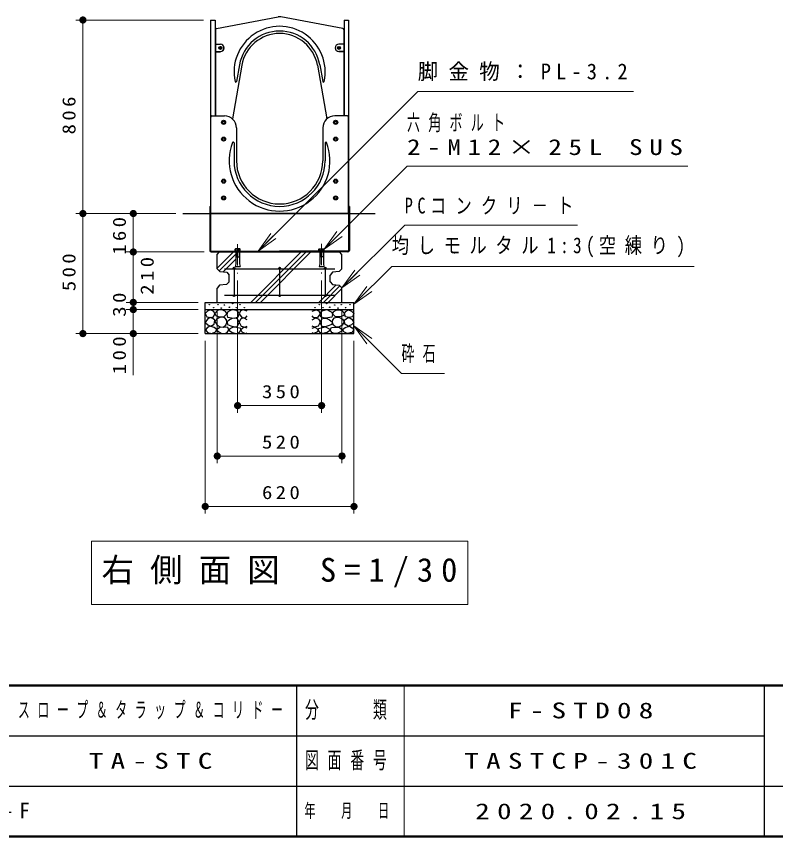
# Model space of a CAD drawing. Units: millimetres on the paper, scale 1:30. Extents: x -385 to 0, y -5 to 267.
# Drawn here: x -173.9 to -68.4, y 0 to 113.9 of the extents above; entities that cross this region are included whole.
import ezdxf

# ---------------------------------------------------------------- set-up
doc = ezdxf.new("R2010")
doc.units = ezdxf.units.MM
doc.linetypes.add('USER2', pattern=[6, 3, -1, 1, -1])
doc.layers.add('1_30', color=7, linetype='Continuous', lineweight=25)
doc.layers.add('LY_3', color=7, linetype='Continuous', lineweight=13)
doc.layers.add('LY_4', color=7, linetype='Continuous')
doc.styles.add('ＭＳ ゴシック', font='')
doc.styles.get('ＭＳ ゴシック').set_extended_font_data('MS Gothic')

# ---------------------------------------------------------------- blocks, each defined once
blk = doc.blocks.new('filled_dot')
at = {"color": 0, "linetype": 'Continuous', "lineweight": -2, "const_width": 1.25}
blk.add_lwpolyline([(-0.625, 0, 1), (0.625, 0, 1)], format="xyb", close=True, dxfattribs=at)

msp = doc.modelspace()

# ---------------------------------------------------------------- linework, layer by layer
at = {"layer": '1_30', "lineweight": 13}
for p, q in [((-147.912, 113.373), (-165.661, 113.373)), ((-164.661, 86.503), (-164.661, 113.373)), ((-151.841, 86.503), (-165.661, 86.503)), ((-164.661, 69.836), (-164.661, 86.503)), ((-151.755, 86.503), (-158.661, 86.503)), ((-157.661, 81.169), (-157.661, 86.503)), ((-140.328, 81.276), (-138.56, 83.751)), ((-140.328, 81.276), (-138.207, 83.397)), ((-131.129, 81.555), (-129.361, 84.03)), ((-131.129, 81.555), (-129.008, 83.676)), ((-128.654, 83.323), (-131.129, 81.555)), ((-137.853, 83.044), (-140.328, 81.276)), ((-147.818, 81.169), (-158.661, 81.169)), ((-157.661, 74.169), (-157.661, 81.169)), ((-145.995, 78.924), (-143.75, 81.17)), ((-141.321, 74.17), (-134.321, 81.17)), ((-140.662, 74.17), (-133.662, 81.17)), ((-140.002, 74.17), (-133.002, 81.17)), ((-145.709, 78.55), (-143.411, 80.848)), ((-145.178, 78.421), (-143.411, 80.188)), ((-128.661, 76.169), (-126.894, 78.644)), ((-128.661, 76.169), (-126.54, 78.291)), ((-126.187, 77.937), (-128.661, 76.169)), ((-143.161, 77.195), (-143.161, 58.836)), ((-131.893, 74.17), (-129.478, 76.585)), ((-131.495, 77.195), (-131.495, 58.836)), ((-131.233, 74.17), (-128.947, 76.456)), ((-126.995, 73.906), (-125.227, 76.381)), ((-130.573, 74.17), (-128.661, 76.081)), ((-126.995, 73.906), (-124.873, 76.028)), ((-124.52, 75.674), (-126.995, 73.906)), ((-148.661, 74.169), (-158.661, 74.169)), ((-157.661, 73.169), (-157.661, 74.169)), ((-148.661, 73.169), (-158.661, 73.169)), ((-157.661, 64.06), (-157.661, 73.169)), ((-145.995, 73.169), (-145.995, 51.836)), ((-128.661, 73.169), (-128.661, 51.836)), ((-125.227, 68.429), (-126.995, 70.904)), ((-126.995, 70.904), (-124.52, 69.136)), ((-126.995, 70.904), (-124.873, 68.783)), ((-148.661, 69.836), (-165.661, 69.836)), ((-147.661, 68.836), (-147.661, 44.836)), ((-126.995, 68.836), (-126.995, 44.836)), ((-131.495, 59.836), (-143.161, 59.836)), ((-128.661, 52.836), (-145.995, 52.836)), ((-126.995, 45.836), (-147.661, 45.836)), ((-163.478, 41.035), (-163.478, 32.235)), ((-111.178, 41.035), (-163.478, 41.035)), ((-111.178, 32.235), (-111.178, 41.035)), ((-163.478, 32.235), (-111.178, 32.235))]:
    msp.add_line(p, q, dxfattribs=at)
at = {"layer": '1_30', "color": 1}
for p, q in [((-146.912, 113.373), (-146.278, 113.373)), ((-146.912, 113.373), (-146.912, 81.369)), ((-146.278, 113.373), (-146.278, 100.056)), ((-128.378, 113.373), (-127.745, 113.373)), ((-128.378, 113.373), (-128.378, 100.056)), ((-127.745, 113.373), (-127.745, 81.369)), ((-146.912, 99.889), (-146.912, 86.669)), ((-146.745, 100.056), (-144.995, 100.056)), ((-127.912, 100.056), (-129.662, 100.056)), ((-127.745, 86.669), (-127.745, 99.889)), ((-143.328, 98.389), (-143.328, 93.836)), ((-131.328, 98.389), (-131.328, 93.836)), ((-143.662, 96.313), (-143.662, 93.836)), ((-130.995, 96.313), (-130.995, 93.836)), ((-146.912, 86.503), (-146.278, 86.503)), ((-127.912, 86.503), (-146.745, 86.503)), ((-128.378, 86.503), (-127.745, 86.503))]:
    msp.add_line(p, q, dxfattribs=at)
at = {"layer": '1_30', "color": 2}
for p, q in [((-146.093, 112.195), (-137.514, 113.819)), ((-128.564, 112.195), (-137.142, 113.819)), ((-146.228, 112.031), (-146.228, 100.056)), ((-128.428, 112.031), (-128.428, 100.056)), ((-146.278, 110.003), (-145.562, 110.003)), ((-146.195, 110.036), (-145.562, 110.036)), ((-128.378, 110.003), (-129.095, 110.003)), ((-146.278, 109.003), (-145.562, 109.003)), ((-146.195, 108.969), (-145.562, 108.969)), ((-128.378, 109.003), (-129.095, 109.003)), ((-142.581, 107.096), (-143.895, 99.641)), ((-142.909, 107.153), (-143.317, 104.84)), ((-132.076, 107.096), (-130.761, 99.641)), ((-131.748, 107.153), (-131.34, 104.84)), ((-147.018, 87.503), (-146.912, 87.503)), ((-147.018, 87.503), (-147.018, 81.369)), ((-127.638, 87.503), (-127.745, 87.503)), ((-127.638, 87.503), (-127.638, 81.369)), ((-146.818, 81.276), (-137.328, 81.276)), ((-146.818, 81.169), (-137.328, 81.169)), ((-127.838, 81.276), (-137.328, 81.276)), ((-127.838, 81.169), (-137.328, 81.169))]:
    msp.add_line(p, q, dxfattribs=at)
at = {"layer": '1_30', "color": 4, "lineweight": 13}
for p, q in [((-145.562, 109.58), (-145.628, 109.541)), ((-145.628, 109.541), (-145.628, 109.464)), ((-145.628, 109.464), (-145.562, 109.426)), ((-145.495, 109.541), (-145.562, 109.58)), ((-145.562, 109.426), (-145.495, 109.464)), ((-145.495, 109.464), (-145.495, 109.541)), ((-129.162, 109.541), (-129.095, 109.58)), ((-129.162, 109.464), (-129.162, 109.541)), ((-129.095, 109.426), (-129.162, 109.464)), ((-129.095, 109.58), (-129.028, 109.541)), ((-129.028, 109.464), (-129.095, 109.426)), ((-129.028, 109.541), (-129.028, 109.464))]:
    msp.add_line(p, q, dxfattribs=at)
at = {"layer": '1_30', "color": 2, "lineweight": 13}
for p, q in [((-128.462, 110.036), (-129.095, 110.036)), ((-128.462, 108.969), (-129.095, 108.969))]:
    msp.add_line(p, q, dxfattribs=at)
at = {"layer": '1_30'}
for p, q in [((-147.018, 87.503), (-146.912, 87.503)), ((-127.638, 87.503), (-127.745, 87.503)), ((-150.755, 86.503), (-147.018, 86.503)), ((-146.912, 86.503), (-127.745, 86.503)), ((-127.638, 86.503), (-124.069, 86.503)), ((-145.995, 80.836), (-145.662, 81.17)), ((-128.995, 81.169), (-145.662, 81.169)), ((-145.662, 81.169), (-128.995, 81.169)), ((-144.162, 81.169), (-141.73, 81.169)), ((-143.562, 81.343), (-142.762, 81.343)), ((-143.562, 81.276), (-143.562, 81.343)), ((-143.562, 81.276), (-142.762, 81.276)), ((-143.527, 81.555), (-143.462, 81.593)), ((-143.527, 81.343), (-143.527, 81.555)), ((-142.862, 81.593), (-143.462, 81.593)), ((-143.462, 81.276), (-143.462, 81.169)), ((-143.411, 81.169), (-143.411, 79.504)), ((-143.362, 81.276), (-143.362, 80.509)), ((-143.344, 81.343), (-143.344, 81.555)), ((-142.979, 81.343), (-142.979, 81.555)), ((-142.962, 81.276), (-142.962, 80.509)), ((-142.911, 81.169), (-142.911, 79.502)), ((-142.796, 81.555), (-142.862, 81.593)), ((-142.862, 81.276), (-142.862, 81.169)), ((-142.796, 81.343), (-142.796, 81.555)), ((-142.762, 81.343), (-142.762, 81.276)), ((-130.495, 81.169), (-132.926, 81.169)), ((-131.095, 81.343), (-131.895, 81.343)), ((-131.895, 81.343), (-131.895, 81.276)), ((-131.095, 81.276), (-131.895, 81.276)), ((-131.861, 81.555), (-131.795, 81.593)), ((-131.861, 81.343), (-131.861, 81.555)), ((-131.795, 81.593), (-131.195, 81.593)), ((-131.795, 81.276), (-131.795, 81.169)), ((-131.745, 81.169), (-131.745, 79.504)), ((-131.695, 81.276), (-131.695, 80.509)), ((-131.678, 81.343), (-131.678, 81.555)), ((-131.312, 81.343), (-131.312, 81.555)), ((-131.295, 81.276), (-131.295, 80.509)), ((-131.245, 81.169), (-131.245, 79.502)), ((-131.129, 81.555), (-131.195, 81.593)), ((-131.195, 81.276), (-131.195, 81.169)), ((-131.129, 81.343), (-131.129, 81.555)), ((-131.095, 81.276), (-131.095, 81.343)), ((-128.661, 80.836), (-128.995, 81.169)), ((-145.995, 78.836), (-145.995, 80.836)), ((-143.362, 80.509), (-142.962, 80.509)), ((-131.295, 80.509), (-131.695, 80.509)), ((-128.661, 78.836), (-128.661, 80.836)), ((-145.995, 78.836), (-145.624, 78.466)), ((-144.995, 78.836), (-129.662, 78.836)), ((-143.662, 78.836), (-143.662, 75.169)), ((-143.412, 79.503), (-143.495, 79.17)), ((-143.495, 79.169), (-142.828, 79.169)), ((-142.912, 79.503), (-142.828, 79.169)), ((-137.328, 78.836), (-137.328, 75.169)), ((-131.745, 79.503), (-131.828, 79.17)), ((-131.828, 79.169), (-131.161, 79.169)), ((-131.245, 79.503), (-131.162, 79.169)), ((-130.995, 78.836), (-130.995, 75.169)), ((-128.661, 78.836), (-129.032, 78.466)), ((-145.624, 78.466), (-144.66, 78.369)), ((-144.66, 78.369), (-144.328, 77.964)), ((-144.328, 77.003), (-144.328, 77.964)), ((-129.996, 78.369), (-130.328, 77.964)), ((-130.328, 77.003), (-130.328, 77.964)), ((-129.032, 78.466), (-129.996, 78.369)), ((-145.663, 76.536), (-145.995, 76.131)), ((-144.698, 76.633), (-145.663, 76.536)), ((-144.328, 77.003), (-144.698, 76.632)), ((-130.328, 77.003), (-129.958, 76.632)), ((-129.958, 76.633), (-129.032, 76.54)), ((-128.661, 76.169), (-129.032, 76.54)), ((-145.995, 74.169), (-145.995, 76.131)), ((-144.995, 75.169), (-129.662, 75.169)), ((-128.661, 74.169), (-128.661, 76.169)), ((-147.661, 74.169), (-126.995, 74.169)), ((-147.661, 69.836), (-147.661, 74.169)), ((-126.995, 69.836), (-126.995, 74.169)), ((-147.661, 73.169), (-126.995, 73.169)), ((-147.661, 69.836), (-126.995, 69.836))]:
    msp.add_line(p, q, dxfattribs=at)
at = {"layer": '1_30', "color": 4}
for p, q in [((-147.018, 87.503), (-147.018, 81.369)), ((-127.638, 87.503), (-127.638, 81.369))]:
    msp.add_line(p, q, dxfattribs=at)
at = {"layer": '1_30', "linetype": 'USER2', "lineweight": 13}
for p, q in [((-143.161, 82.273), (-143.161, 78.195)), ((-131.495, 82.319), (-131.495, 78.195))]:
    msp.add_line(p, q, dxfattribs=at)
at = {"layer": '1_30', "lineweight": 13}
for points in [[(-140.328, 81.276), (-118.142, 103.463), (-88.142, 103.463)], [(-131.129, 81.555), (-119.625, 93.059), (-80.625, 93.059)], [(-128.661, 76.169), (-119.938, 84.893), (-95.938, 84.893)], [(-126.995, 73.906), (-121.746, 79.155), (-79.746, 79.155)], [(-126.995, 70.904), (-120.402, 64.311), (-114.402, 64.311)]]:
    msp.add_lwpolyline(points, dxfattribs=at)
at = {"layer": '1_30'}
for points in [[(-146.913, 73.15), (-147.336, 72.949), (-147.652, 72.632), (-147.452, 72.167), (-146.966, 72.072), (-146.501, 72.178), (-146.332, 72.569), (-146.459, 72.907)], [(-145.599, 73.153), (-145.95, 73.062), (-146.338, 72.639), (-146.185, 72.36), (-145.88, 72.201), (-145.536, 72.152), (-145.04, 72.198), (-144.662, 72.558), (-144.851, 72.891), (-145.207, 73.098)], [(-143.872, 73.159), (-144.23, 73.01), (-144.594, 72.831), (-144.671, 72.497), (-144.582, 72.121), (-144.033, 72.014), (-143.55, 71.984), (-143.066, 72.157), (-142.965, 72.563), (-143.12, 72.903), (-143.388, 73.052)], [(-130.785, 73.159), (-130.427, 73.01), (-130.063, 72.831), (-129.985, 72.497), (-130.075, 72.121), (-130.624, 72.014), (-131.107, 71.984), (-131.59, 72.157), (-131.692, 72.563), (-131.537, 72.903), (-131.268, 73.052)], [(-129.057, 73.153), (-128.706, 73.062), (-128.319, 72.639), (-128.472, 72.36), (-128.777, 72.201), (-129.12, 72.152), (-129.616, 72.198), (-129.994, 72.558), (-129.805, 72.891), (-129.45, 73.098)], [(-127.743, 73.15), (-127.321, 72.949), (-127.004, 72.632), (-127.205, 72.167), (-127.69, 72.072), (-128.155, 72.178), (-128.324, 72.569), (-128.197, 72.907)], [(-146.998, 72.051), (-147.357, 71.819), (-147.652, 71.365), (-147.315, 71.058), (-146.871, 70.847), (-146.406, 71.143), (-146.353, 71.703), (-146.625, 71.944)], [(-146.022, 71.008), (-145.608, 70.778), (-145.158, 70.747), (-144.815, 70.988), (-144.653, 71.387), (-144.727, 71.745), (-144.959, 72.017), (-145.27, 72.127), (-145.626, 72.089), (-146.086, 71.843), (-146.284, 71.459)], [(-143.905, 71.939), (-144.275, 71.741), (-144.626, 71.461), (-144.59, 71.092), (-144.094, 70.912), (-143.671, 70.768), (-143.238, 70.786), (-142.968, 71.362), (-143.202, 71.867), (-143.538, 71.976)], [(-130.751, 71.939), (-130.382, 71.741), (-130.03, 71.461), (-130.067, 71.092), (-130.562, 70.912), (-130.986, 70.768), (-131.418, 70.786), (-131.688, 71.362), (-131.454, 71.867), (-131.118, 71.976)], [(-128.634, 71.008), (-129.048, 70.778), (-129.499, 70.747), (-129.841, 70.988), (-130.003, 71.387), (-129.929, 71.745), (-129.697, 72.017), (-129.387, 72.127), (-129.03, 72.089), (-128.571, 71.843), (-128.373, 71.459)], [(-127.659, 72.051), (-127.3, 71.819), (-127.004, 71.365), (-127.342, 71.058), (-127.786, 70.847), (-128.25, 71.143), (-128.303, 71.703), (-128.031, 71.944)], [(-147.025, 70.853), (-147.404, 70.641), (-147.629, 70.359), (-147.36, 69.981), (-146.732, 69.846), (-146.255, 70.059), (-146.073, 70.396), (-146.432, 70.699)], [(-145.122, 70.715), (-145.644, 70.688), (-146.086, 70.373), (-145.797, 70.067), (-145.338, 69.859), (-144.961, 69.854), (-144.599, 70.003), (-144.374, 70.355), (-144.545, 70.679)], [(-143.711, 70.776), (-144.225, 70.497), (-144.387, 70.299), (-143.928, 69.974), (-143.297, 69.848), (-142.944, 69.971), (-142.711, 70.254), (-142.729, 70.533), (-143.306, 70.686)], [(-130.945, 70.776), (-130.432, 70.497), (-130.269, 70.299), (-130.729, 69.974), (-131.36, 69.848), (-131.713, 69.971), (-131.945, 70.254), (-131.927, 70.533), (-131.351, 70.686)], [(-129.535, 70.715), (-129.012, 70.688), (-128.571, 70.373), (-128.859, 70.067), (-129.319, 69.859), (-129.695, 69.854), (-130.057, 70.003), (-130.283, 70.355), (-130.112, 70.679)], [(-127.631, 70.853), (-127.252, 70.641), (-127.027, 70.359), (-127.296, 69.981), (-127.925, 69.846), (-128.402, 70.059), (-128.584, 70.396), (-128.224, 70.699)]]:
    msp.add_lwpolyline(points, close=True, dxfattribs=at)
for points in [[(-141.828, 72.946), (-142.398, 73.157), (-142.758, 72.978), (-142.969, 72.576), (-142.578, 72.07), (-142.06, 72.027), (-141.828, 72.291)], [(-132.828, 72.946), (-132.258, 73.157), (-131.899, 72.978), (-131.688, 72.576), (-132.078, 72.07), (-132.596, 72.027), (-132.828, 72.291)], [(-141.839, 71.742), (-142.346, 72.006), (-142.768, 71.837), (-142.969, 71.404), (-142.673, 70.887), (-142.166, 70.728), (-141.839, 70.865)], [(-132.818, 71.742), (-132.311, 72.006), (-131.888, 71.837), (-131.688, 71.404), (-131.983, 70.887), (-132.49, 70.728), (-132.818, 70.865)], [(-141.828, 70.591), (-142.272, 70.728), (-142.705, 70.359), (-142.589, 70.094), (-142.103, 69.852), (-141.828, 69.957)], [(-132.828, 70.591), (-132.385, 70.728), (-131.952, 70.359), (-132.068, 70.094), (-132.554, 69.852), (-132.828, 69.957)]]:
    msp.add_lwpolyline(points, dxfattribs=at)
for centre, radius in [((-145.562, 109.503), 0.208), ((-129.095, 109.503), 0.208), ((-143.662, 78.936), 0.1), ((-137.328, 78.936), 0.1), ((-130.995, 78.936), 0.1), ((-143.662, 75.069), 0.1), ((-137.328, 75.069), 0.1), ((-130.995, 75.069), 0.1), ((-143.854, 74.004), 0.0333), ((-130.803, 74.004), 0.0333), ((-147.095, 73.845), 0.0333), ((-146.492, 73.432), 0.0333), ((-145.888, 73.845), 0.0333), ((-145.443, 73.369), 0.0333), ((-144.998, 73.814), 0.0333), ((-144.299, 73.496), 0.0333), ((-143.345, 73.432), 0.0333), ((-142.836, 73.845), 0.0333), ((-142.233, 73.432), 0.0333), ((-132.424, 73.432), 0.0333), ((-131.82, 73.845), 0.0333), ((-131.311, 73.432), 0.0333), ((-130.358, 73.496), 0.0333), ((-129.659, 73.814), 0.0333), ((-129.214, 73.369), 0.0333), ((-128.769, 73.845), 0.0333), ((-128.165, 73.432), 0.0333), ((-127.561, 73.845), 0.0333)]:
    msp.add_circle(centre, radius, dxfattribs=at)
at = {"layer": '1_30', "color": 3}
for centre in [(-145.562, 109.503), (-129.095, 109.503)]:
    msp.add_circle(centre, 0.175, dxfattribs=at)
at = {"layer": '1_30', "color": 2, "lineweight": 13}
for centre in [(-145.562, 109.503), (-129.095, 109.503)]:
    msp.add_circle(centre, 0.158, dxfattribs=at)
at = {"layer": '1_30', "color": 4, "lineweight": 13}
for centre, radius in [((-145.562, 109.503), 0.136), ((-145.562, 109.503), 0.077), ((-129.095, 109.503), 0.136), ((-129.095, 109.503), 0.077)]:
    msp.add_circle(centre, radius, dxfattribs=at)
at = {"layer": '1_30', "color": 232}
for centre in [(-145.112, 99.169), (-129.545, 99.169), (-145.112, 96.836), (-129.545, 96.836), (-145.112, 91.003), (-129.545, 91.003), (-145.112, 88.669), (-129.545, 88.669)]:
    msp.add_circle(centre, 0.283, dxfattribs=at)
at = {"layer": '1_30', "color": 232, "lineweight": 13}
for centre in [(-145.112, 99.169), (-129.545, 99.169), (-145.112, 96.836), (-129.545, 96.836), (-145.112, 91.003), (-129.545, 91.003), (-145.112, 88.669), (-129.545, 88.669)]:
    msp.add_circle(centre, 0.217, dxfattribs=at)
at = {"layer": '1_30', "color": 1}
for centre in [(-145.112, 99.169), (-129.545, 99.169), (-145.112, 96.836), (-129.545, 96.836), (-145.112, 91.003), (-129.545, 91.003), (-145.112, 88.669), (-129.545, 88.669)]:
    msp.add_circle(centre, 0.158, dxfattribs=at)
at = {"layer": '1_30', "color": 2}
for centre, radius, start, end in [((-137.328, 112.836), 1, 79.28293, 100.71707), ((-146.062, 112.031), 0.167, 100.71707, 180), ((-137.328, 106.169), 6.333, 347.84449, 192.15551), ((-137.328, 106.169), 5.667, 10, 170), ((-128.595, 112.031), 0.167, 0, 79.28293), ((-137.328, 106.169), 5.333, 10, 170), ((-146.195, 110.069), 0.0333, 180, 270), ((-145.562, 109.503), 0.5, 270, 90), ((-129.095, 109.503), 0.5, 90, 270), ((-146.195, 108.936), 0.0333, 90, 180), ((-143.419, 104.858), 0.103, 192.15551, 350), ((-131.238, 104.858), 0.103, 190, 347.84449), ((-146.818, 81.369), 0.2, 180, 270), ((-146.818, 81.369), 0.0933, 180, 270), ((-127.838, 81.369), 0.2, 270, 0), ((-127.838, 81.369), 0.0933, 270, 0)]:
    msp.add_arc(centre, radius, start, end, dxfattribs=at)
at = {"layer": '1_30', "color": 2, "lineweight": 13}
for centre, radius, start, end in [((-145.562, 109.503), 0.533, 270, 90), ((-129.095, 109.503), 0.533, 90, 270), ((-128.462, 110.069), 0.0333, 270, 0), ((-128.462, 108.936), 0.0333, 0, 90)]:
    msp.add_arc(centre, radius, start, end, dxfattribs=at)
at = {"layer": '1_30', "color": 1}
for centre, radius, start, end in [((-146.745, 99.889), 0.167, 90, 180), ((-144.995, 98.389), 1.667, 0, 90), ((-129.662, 98.389), 1.667, 90, 180), ((-127.912, 99.889), 0.167, 0, 90), ((-137.328, 93.836), 7, 158.95539, 21.04461), ((-143.765, 96.313), 0.103, 0, 158.95539), ((-130.892, 96.313), 0.103, 21.04461, 180), ((-137.328, 93.836), 6.333, 180, 0), ((-137.328, 93.836), 6, 180, 0), ((-146.745, 86.669), 0.167, 180, 270), ((-127.912, 86.669), 0.167, 270, 0)]:
    msp.add_arc(centre, radius, start, end, dxfattribs=at)
at = {"layer": '1_30'}
for centre, radius, start, end in [((-143.436, 81.397), 0.183, 60.00001, 119.99999), ((-143.162, 81.133), 0.46, 66.57346, 113.42654), ((-142.887, 81.397), 0.183, 60.00001, 119.99999), ((-131.769, 81.397), 0.183, 60.00001, 119.99999), ((-131.495, 81.133), 0.46, 66.57346, 113.42654), ((-131.221, 81.397), 0.183, 60.00001, 119.99999)]:
    msp.add_arc(centre, radius, start, end, dxfattribs=at)
at = {"layer": 'LY_3', "lineweight": 50}
for p, q in [((-385, 21), (0, 21)), ((-385, 0), (0, 0))]:
    msp.add_line(p, q, dxfattribs=at)
at = {"layer": 'LY_3', "color": 211, "lineweight": 25}
for p, q in [((-135, 21), (-135, 0)), ((-70, 21), (-70, 0)), ((-187.5, 14), (-70, 14)), ((-242.5, 7), (0, 7))]:
    msp.add_line(p, q, dxfattribs=at)
at = {"layer": 'LY_3'}
msp.add_line((-120, 21), (-120, 0), dxfattribs=at)

# ---------------------------------------------------------------- block references
at = {"layer": '1_30', "lineweight": 13, "xscale": 0.4, "yscale": 0.4}
for p, rotation in [((-164.661, 113.373), 270), ((-164.661, 86.503), 270), ((-164.661, 86.503), 90), ((-157.661, 86.503), 270), ((-157.661, 81.169), 90), ((-157.661, 81.169), 270), ((-157.661, 74.169), 270), ((-157.661, 74.169), 90), ((-157.661, 73.169), 270), ((-164.661, 69.836), 90), ((-157.661, 69.836), 90), ((-131.495, 59.836), 180), ((-128.661, 52.836), 180), ((-126.995, 45.836), 180)]:
    msp.add_blockref('filled_dot', p, dxfattribs=dict(at, rotation=rotation))
for p in [(-143.161, 59.836), (-145.995, 52.836), (-147.661, 45.836)]:
    msp.add_blockref('filled_dot', p, dxfattribs=at)

# ---------------------------------------------------------------- texts
at = {"layer": '1_30', "style": 'ＭＳ ゴシック'}
for s, insert, char_height, attachment_point in [('\\T1.5;\\W0.95;脚金物：PL-3.2', (-118.142, 106.113), 2.199, 4), ('\\T1.64;\\W0.6;六角ボルト', (-119.625, 99.009), 2.199, 4), ('\\T1.5;\\W1.25;2-M12×25L\\~SUS', (-119.625, 95.709), 2.199, 4), ('\\T1.57;\\W0.75;PCコンクリ－ト', (-119.938, 87.543), 2.199, 4), ('\\T1.5;\\W0.8;均しモルタル1:3(空練り)', (-121.746, 81.805), 2.199, 4), ('\\T1.64;\\W0.6;砕石', (-120.402, 66.961), 2.199, 4), ('\\T1.33;\\W1.15;350', (-136.913, 60.836), 1.833, 8), ('\\T1.33;\\W1.15;520', (-136.913, 53.836), 1.833, 8), ('\\T1.33;\\W1.15;620', (-136.913, 46.836), 1.833, 8), ('\\T1.5;右側面図\\~S=1/30', (-162.078, 36.635), 3.299, 4)]:
    msp.add_mtext(s, dxfattribs=dict(at, insert=insert, char_height=char_height, attachment_point=attachment_point))
at = {"layer": '1_30', "char_height": 1.833, "rotation": 90, "style": 'ＭＳ ゴシック'}
for s, insert, attachment_point in [('\\T1.33;\\W1.15;806', (-165.661, 100.353), 8), ('\\T1.33;\\W1.15;160', (-158.661, 83.636), 8), ('\\T1.33;\\W1.15;500', (-165.661, 78.586), 8), ('\\T1.33;\\W1.15;210', (-156.661, 78.091), 2), ('\\T1.34;\\W1.15;30', (-158.661, 74.097), 8), ('\\T1.33;\\W1.15;100', (-158.661, 67.06), 8)]:
    msp.add_mtext(s, dxfattribs=dict(at, insert=insert, attachment_point=attachment_point))
at = {"layer": 'LY_3', "color": 4, "attachment_point": 5, "style": 'ＭＳ ゴシック'}
for s, insert, char_height in [('\\T1.64;\\W0.6;分\u3000\u3000類', (-127.5, 17.5), 2.346), ('\\T1.64;\\W0.6;図面番号', (-127.5, 10.5), 2.346), ('\\T1.64;\\W0.6;年\u3000月\u3000日', (-127.5, 3.5), 1.906)]:
    msp.add_mtext(s, dxfattribs=dict(at, insert=insert, char_height=char_height))
at = {"layer": 'LY_4', "char_height": 2.199, "style": 'ＭＳ ゴシック'}
for s, insert, attachment_point in [('\\T1.64;\\W0.55;スロープ＆タラップ＆コリドー', (-154.75, 17.5), 5), ('\\T1.5;\\W1.35;F-STD08', (-95, 17.5), 5), ('\\T1.5;\\W1.35;TA-STC', (-154.75, 10.5), 5), ('\\T1.5;\\W1.35;TASTCP-301C', (-95, 10.5), 5), ('\\T1.5;PC基礎：T11-F', (-200.5, 3.5), 4), ('\\T1.5;\\W1.35;2020.02.15', (-95, 3.5), 5)]:
    msp.add_mtext(s, dxfattribs=dict(at, insert=insert, attachment_point=attachment_point))

doc.saveas('drawing.dxf')
